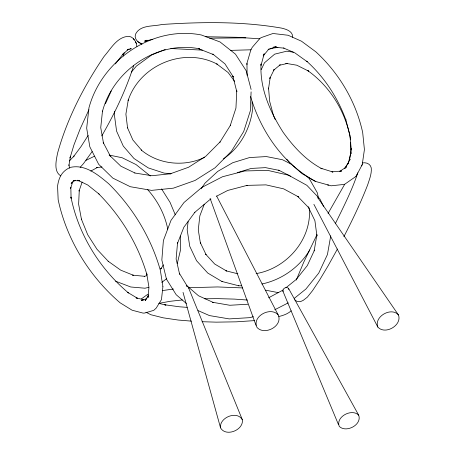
<?xml version="1.0" encoding="UTF-8"?>
<svg xmlns="http://www.w3.org/2000/svg" width="455" height="455" viewBox="0 0 455 455"><rect width="100%" height="100%" fill="white"/><g stroke="black" fill="none" stroke-linecap="round" stroke-linejoin="round"><path stroke-width="0.68" d="M251.097 91.876L250.33 110.832L243.692 131.535L231.43 151.287L215.01 167.815L195.058 180.459L173.349 188.171L151.538 190.372L130.295 186.715L112.834 178.121L98.672 164.295L89.823 146.811L86.677 128.173L88.958 107.807C101.653 60.384 152.34 25.321 201.349 34.984L220.044 41.962L235.462 54.151L246.183 70.752L251.114 89.447M188.12 221.551L187.164 229.741L189.746 246.292L196.537 260.704L207.776 273.068L221.858 281.446L238.864 285.814L241.685 285.763M148.239 295.96L148.04 297.553L148.956 287.287L146.703 273.609L146.948 274.723C138.001 244.107 120.871 216.017 98.365 193.472M114.688 111.225L114.25 113.943L116.594 131.154L123.282 146.1L133.963 158.482L148.262 167.901L164.255 173.145L171.114 173.628M68.898 165.637L70.388 156.548L70.036 157.874L73.966 144.883L80.086 129.066L88.93 109.757M286.792 159.233L289.977 163.044L301.972 173.594L315.269 181.352L331.132 185.805L344.543 184.366L356.015 176.375L362.243 164.613L364.415 149.57L362.686 132.553C355.975 101.59 339.089 73.158 315.793 51.785L301.494 41.217L288.123 35.262L272.966 33.494L261.045 37.668L259.765 38.595L252.224 47.36L250.785 50.067L246.957 63.296L246.968 64.684M330.739 235.849L327.441 254.521L318.75 273.074L305.914 289.022L294.408 298.27M123.402 56.033L124.135 52.672M177.274 263.57L180.521 249.96L180.311 236.014M348.138 163.845L350.959 152.63L350.964 153.705L350.691 142.54M72.863 181.482L70.525 188.62L70.838 187.198L71.082 198.278L70.952 197.06C78.379 234.2 99.543 268.649 128.486 292.94L127.508 292.303L137.41 298.218L136.034 297.86L143.769 299.731M133.69 65.583C125.898 90.198 114.615 113.591 101.761 135.943M357.812 172.82C351.931 190.486 343.406 207.122 335.261 223.814M82.156 182.04L79.045 191.066L79.284 190.139L78.624 204.176L81.485 219.481L81.354 219.031L87.696 234.712L96.989 249.266L108.5 261.551L108.136 261.215L120.712 270.151L133.582 275.349L132.632 275.15L144.696 276.321M263.655 55.271L264.179 53.809L261.022 65.372L261.034 63.979C259.703 88.56 270.128 111.902 283.084 132.2C293.526 146.817 305.976 160.342 322.038 168.822L320.883 168.242L332.946 172.03L331.962 171.905M204.227 204.346L199.836 215.892L198.278 229.815L200.433 243.294L200.319 242.629L206.087 254.686L205.614 254.152L214.697 264.031L226.544 270.981L225.919 270.81L237.851 273.808M296.285 280.052L303.644 262.421L317.027 234.564M105.412 103.814L111.27 90.966M261.215 69.66L264.491 62.784L274.661 54.156L286.775 51.182L293.367 52.183M343.883 236.645C352.625 219.737 360.843 202.52 367.708 184.758C369.432 179.298 371.815 173.793 371.252 167.935C370.558 163.902 366.127 162.139 362.453 162.941M361.577 165.853L362.243 164.613M356.015 176.375L356.737 175.016M328.061 213.423L344.736 184.201M337.434 249.016L328.112 265.788L319.575 280.041L312.483 290.734L307.313 297.189L303.229 300.357L300.266 301.716L297.018 301.403L294.76 299.873M148.552 295.045L145.117 300.607L146.186 299.339M160.825 268.968L163.373 264.878M92.126 151.578L83.646 163.402L80.171 167.383M88.139 135.471L81.041 146.544L73.34 156.895L74.08 155.94L69.416 160.933M309.804 249.914C299.572 267.256 281.565 279.853 261.909 284.005M201.138 188.785L205.017 183.126L217.769 171.364L232.784 162.702L249.482 157.578L266.34 156.565L282.47 159.733L291.16 164.107M344.6 168.35L348.189 163.26M115.371 63.916L123.277 53.764L122.384 54.873L128.498 49.1L127.178 49.987L131.239 48.611L129.669 49.112M263.155 55.965L268.894 49.015L268.177 49.527M131.41 72.066L136.392 66.077L151.617 54.992L165.267 49.447M223.394 158.88C239.546 148.08 249.795 129.772 252.406 110.667L252.064 101.863M146.794 40.427L145.623 41.627L147.05 40.347M72.288 182.233L71.128 183.365L75.28 180.243M291.206 310.822C287.844 313.859 283.238 315.497 278.875 316.515M141.386 298.901L147.909 294.186M280.337 64.673L273.364 70.445L274.206 69.501L269.764 78.453L270.213 77.407L268.513 88.947L268.547 88.008L269.678 101.431L273.518 115.684L275.229 119.563M283.152 290.017L268.609 297.78M285.888 287.805L296.285 279.41L307.341 265.544L314.496 250.131L314.16 250.915L316.834 235.07L316.942 236.06L314.917 220.72L308.211 206.854L308.78 207.776L297.695 196.389L298.565 196.918L283.647 188.848L265.982 184.878L246.843 185.384L247.23 185.339L227.762 190.429L216.58 196.207M161.815 282.367L166.763 278.562M160.416 268.945L161.536 268.109M339.828 171.319L346.3 167.059L345.22 168.145L350.1 159.324L349.451 160.575L351.323 148.575L351.146 149.746L349.935 135.3L345.766 119.523L345.931 120.086C337.718 97.671 324.426 77.122 306.607 61.152L307.193 61.715L294.857 52.871L283.471 47.974M279.706 65.042L279.205 65.332L287.048 63.518M147.05 40.199L144.491 41.16L152.823 39.38M90.795 171.091L97.586 167.383L96.483 167.639L101.971 166.962M85.944 160.387L94.464 156.207M210.989 199.097L209.744 199.739L194.552 212.542L194.933 212.195L183.843 227.267L177.399 243.624L177.552 242.697L176.125 258.997L179.611 274.217L179.293 273.176L187.306 286.286M274.74 309.77L288.248 302.865M237.3 172.633L251.188 168.441L265.521 167.633L279.211 170.392L278.653 170.136L290.711 176.301M204.579 157.345C184.32 167.167 158.596 164.573 141.226 150.008L141.744 150.389L132.849 139.941L127.326 127.366L127.571 128.02L125.893 114.142L128.276 99.912L128.139 100.453C139.827 64.957 184.053 46.518 217.228 64.178L216.705 63.905L228.091 72.499L234.678 81.434M268.228 49.697L276.31 46.66L273.87 47.138M146.931 298.616L141.306 300.436L143.882 299.902M256.142 273.614C286.121 268.513 311.027 240.524 309.485 209.613L309.491 210.244L308.905 207.537M253.367 316.691L249.949 317.641L229.206 318.898L209.465 315.588L198.01 310.566M148.739 287.321L145.02 288.22L130.767 286.997L115.536 281.162M144.269 276.35L146.897 275.667M74.301 180.368L73.215 180.607L79.494 180.834M340.039 171.359L341.58 171.063L332.144 171.797M159.318 303.286L170.153 301.29L182.364 299.964M162.367 290.603L173.44 289.01M277.908 47.468L269.701 48.514M254.402 320.621L236.122 321.833L216.244 322.151L202.077 321.713M247.782 304.241L229.798 305.265L212.718 302.308L213.452 302.541L198.528 295.778L186.595 285.518M188.62 287.725L217.581 286.94L242.663 287.924M251.109 49.794L230.759 50.374M245.802 37.845L209.63 38.192M204.733 298.787L217.479 298.628L234.433 299.1L247.622 300.05M205.7 36.724L237.1 37.299L259.754 38.794M202.401 50.13L170.852 48.531M327.543 185.003L328.698 185.088M187.147 307.375L179.361 306.778L164.699 304.765L165.927 305.049L158.738 303.36M191.521 321.133L178.252 320.047L163.214 317.829L150.901 314.741L145.992 312.244M273.37 47.138L284.102 48.133M287.111 63.484L285.859 63.336L296.808 65.213L308.649 71.128L307.864 70.701C330.535 86.859 345.965 112.385 350.629 139.753M134.64 172.98L151.93 175.727L170.46 173.77L169.914 173.941L188.603 167.241L205.774 156.281L220.118 141.875L219.936 142.17L230.554 125.119L230.224 125.654L235.946 108.085L236.759 90.761L236.827 91.785L232.818 76.07L233.131 76.611M186.26 286.002L187.636 286.445L188.398 287.452L242.373 419.817C243.715 430.106 225.799 437.306 220.544 427.848L183.035 292.383M265.521 290.171L278.306 292.628M109.12 155.053L122.185 157.76L136.011 164.551L150.332 175.988M221.858 281.446L222.484 281.605M238.34 285.677L238.864 285.814M79.278 180.783L77.777 180.22L87.769 185.02L99.207 194.166M134.942 172.991L120.876 166.2L109.575 155.343L110.372 156.139L103.16 142.375M60.72 175.863C53.377 171.33 56.266 160.018 57.563 153.221C67.095 118.607 83.874 86.228 103.962 56.602L104.667 55.703C111.299 48.059 117.515 36.485 129.038 36.32C133.588 37.06 136.699 42.139 136.858 46.484M315.753 181.465L314.61 180.868C282.635 163.47 260.766 130.858 250.58 96.523M292.701 37.264C292.901 31.23 286.388 29.251 281.622 28.119C242.14 21.26 201.639 21.834 161.775 24.507C153.267 26.64 140.396 24.616 135.641 34.006C133.713 38.647 137.899 42.503 141.875 44.021M141.937 44.067L137.78 41.638M317.277 197.561L318.295 198.397L398.472 314.979C402.283 325.325 385.01 335.267 377.815 327.037L313.893 204.335M186.345 303.485L176.182 294.715L166.473 279.16L161.838 260.015L163.385 240.553L171.017 220.328L183.991 202.515L201.781 187.454L222.444 176.768L244.784 170.961L267.722 170.369L288.487 175.169L306.841 185.304L319.933 199L323.539 206.308M307.512 176.79L309.406 178.826L317.323 192.812L318.517 198.187M358.682 415.165C351.903 408.141 335.471 416.769 339.248 426.38C346.079 433.245 362.277 424.76 358.682 415.165L288.533 288.362C286.684 286.263 282.521 288.328 282.862 291.035L338.492 424.651M278.187 314.917C270.662 306.181 251.672 316.407 256.99 327.424C264.571 335.955 283.272 325.911 278.187 314.917L216.608 196.003M147.67 189.661C157.64 200.706 164.909 214.555 167.77 229.189M398.472 314.979C391.346 306.562 373.8 316.663 377.815 327.037M233.375 77.037L224.958 63.876L212.826 54.071L213.685 54.668L198.67 48.753L199.574 48.85C157.259 40.205 113.067 70.593 102.375 111.725L102.494 110.974L100.737 127.605L103.524 143.37M161.548 188.882L170.062 202.373L175.289 214.823M133.343 38.612L134.236 40.034M135.499 42.008L136.352 43.367M242.373 419.817C237.231 410.188 219.031 417.491 220.544 427.848M282.862 291.035L283.101 291.581M288.533 288.362L288.8 289.522M210.068 198.312L256.023 325.365M68.95 164.773L69.552 168.276M188.398 287.452L188.472 288.089M246.957 63.296L247.111 75.337M162.907 286.627L161.462 299.612L156.167 308.143L153.739 310.355L144.667 313.046L143.086 313.108L132.081 310.202L120.114 302.797C89.282 276.384 66.618 239.535 58.16 199.734L57.563 186.118C58.803 177.41 61.88 171.262 70.087 167.451C84.732 163.948 97.421 174.322 107.869 183.041L108.7 183.746C132.854 207.588 151.123 237.584 160.348 270.298L162.907 286.627"/></g></svg>
